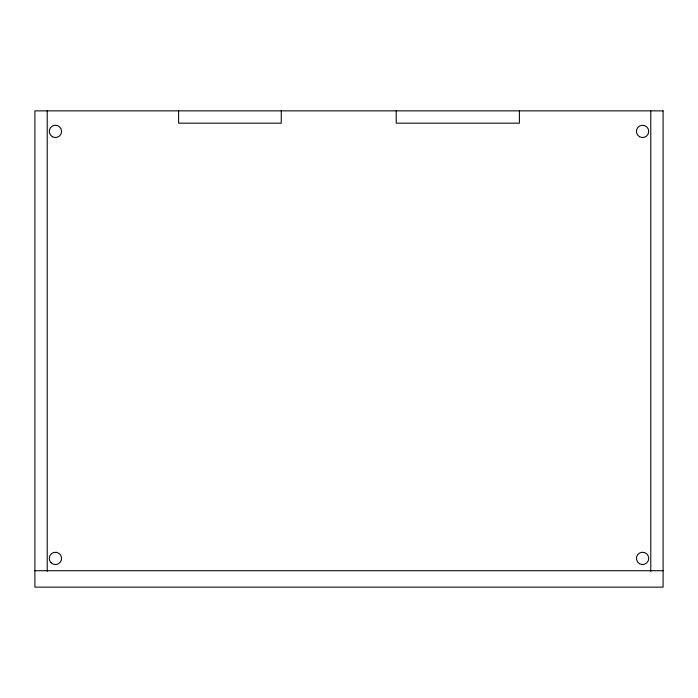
<?xml version="1.0" encoding="UTF-8"?>
<svg xmlns="http://www.w3.org/2000/svg" width="698" height="698" viewBox="0 0 698 698"><rect width="100%" height="100%" fill="white"/><g stroke="black" fill="none" stroke-linecap="round" stroke-linejoin="round"><path stroke-width="1.05" d="M34.9 570.72L663.1 570.72M650.78 110.86L650.78 571.313M519.391 110.86L519.391 123.18L396.22 123.18L396.22 110.86M281.25 110.86L281.25 123.18L178.609 123.18L178.609 110.86M47.22 110.86L47.22 571.313M663.1 110.86L34.9 110.86L34.9 587.14L663.1 587.14L663.1 110.86M51.076 562.754A6.16 6.16 0 0 0 61.38 559.997A6.16 6.16 0 0 0 53.833 552.45A6.16 6.16 0 0 0 51.076 562.754M639.49 563.731A6.16 6.16 0 0 0 648.73 558.4A6.16 6.16 0 0 0 639.49 553.069A6.16 6.16 0 0 0 639.49 563.731M52.35 136.721A6.16 6.16 0 0 0 61.59 131.39A6.16 6.16 0 0 0 52.35 126.059A6.16 6.16 0 0 0 52.35 136.721M639.49 136.721A6.16 6.16 0 0 0 648.73 131.39A6.16 6.16 0 0 0 639.49 126.059A6.16 6.16 0 0 0 639.49 136.721"/></g></svg>
